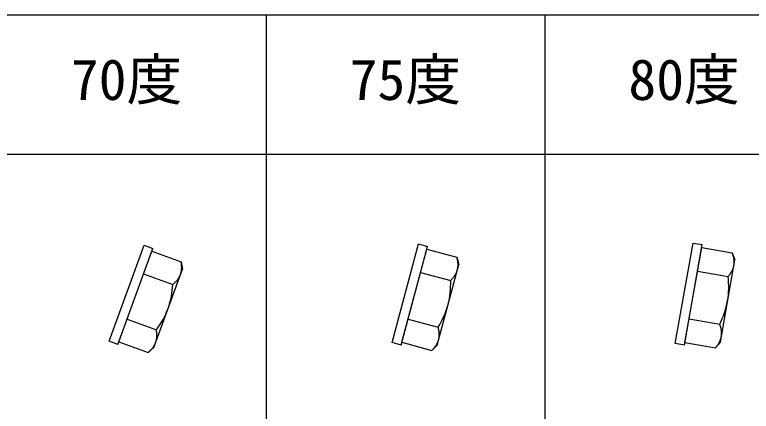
# Model space of a CAD drawing. Units: millimetres, scale not verified. Extents: x -1170 to 1170, y -780 to 835.
# Drawn here: x 581.8 to 898.9, y 609.2 to 780 of the extents above; entities that cross this region are included whole.
import ezdxf
from ezdxf.enums import TextEntityAlignment as Align

# ---------------------------------------------------------------- set-up
doc = ezdxf.new("R2010")
doc.units = ezdxf.units.MM
doc.header["$LTSCALE"] = 6
doc.layers.add('0-0_0', color=3, linetype='Continuous')
doc.layers.add('F-0', color=4, linetype='Continuous')
doc.styles.add('ＭＳ ゴシック', font='')
doc.styles.get('ＭＳ ゴシック').set_extended_font_data('MS Gothic')

msp = doc.modelspace()

# ---------------------------------------------------------------- linework, layer by layer
at = {"layer": '0-0_0'}
for p, q in [((626.234, 637.959), (641.283, 679.305)), ((637.524, 680.673), (641.283, 679.305)), ((748.17, 637.714), (759.558, 680.215)), ((748.484, 638.889), (759.243, 679.041)), ((755.694, 681.25), (759.558, 680.215)), ((759.243, 679.041), (772.179, 675.574)), ((870.119, 637.64), (877.759, 680.971)), ((870.33, 638.837), (877.548, 679.774)), ((873.82, 681.666), (877.759, 680.971)), ((877.548, 679.774), (890.737, 677.448)), ((626.65, 639.101), (640.867, 678.162)), ((640.867, 678.162), (653.452, 673.582)), ((772.179, 675.574), (773.011, 672.469)), ((890.737, 677.448), (891.837, 674.427)), ((653.452, 673.582), (654.011, 670.416)), ((763.694, 637.696), (773.011, 672.469)), ((885.586, 638.974), (891.837, 674.427)), ((641.698, 636.587), (654.011, 670.416)), ((875.744, 669.54), (888.932, 667.214)), ((637.313, 668.397), (649.897, 663.817)), ((756.553, 669.003), (769.489, 665.537)), ((630.204, 648.867), (642.789, 644.286)), ((751.174, 648.927), (764.11, 645.461)), ((872.135, 649.071), (885.323, 646.746)), ((626.65, 639.101), (639.235, 634.521)), ((748.484, 638.889), (761.42, 635.423)), ((761.42, 635.423), (763.694, 637.696)), ((870.33, 638.837), (883.519, 636.512)), ((883.519, 636.512), (885.586, 638.974)), ((639.235, 634.521), (641.698, 636.587))]:
    msp.add_line(p, q, dxfattribs=at)
for points in [[(626.234, 637.959), (622.476, 639.327), (637.524, 680.673)], [(748.17, 637.714), (744.306, 638.75), (755.694, 681.25)], [(870.119, 637.64), (866.18, 638.334), (873.82, 681.666)], [(772.592, 673.476), (772.546, 673.822), (772.492, 674.17), (772.426, 674.52), (772.352, 674.87), (772.271, 675.223), (772.179, 675.574)], [(888.932, 667.214), (889.183, 667.519), (889.424, 667.826), (889.655, 668.136), (889.875, 668.451), (890.084, 668.77), (890.283, 669.09), (890.467, 669.413), (890.555, 669.576), (890.639, 669.74), (890.774, 670.023), (890.899, 670.305), (890.959, 670.447), (891.014, 670.59), (891.066, 670.733), (891.118, 670.878), (891.209, 671.167), (891.251, 671.314), (891.289, 671.459), (891.328, 671.607), (891.359, 671.754), (891.39, 671.903), (891.418, 672.052), (891.445, 672.216), (891.47, 672.38), (891.489, 672.543), (891.506, 672.709), (891.518, 672.873), (891.529, 673.038), (891.536, 673.203), (891.539, 673.369), (891.538, 673.536), (891.535, 673.703), (891.528, 673.87), (891.518, 674.037), (891.505, 674.205), (891.489, 674.375), (891.447, 674.715), (891.395, 675.053), (891.331, 675.394)], [(891.331, 675.394), (891.255, 675.734), (891.171, 676.076), (891.075, 676.42), (890.971, 676.761), (890.859, 677.106), (890.737, 677.448)], [(653.68, 671.456), (653.664, 671.804), (653.641, 672.155), (653.607, 672.511), (653.563, 672.865), (653.513, 673.224), (653.452, 673.582)], [(769.489, 665.537), (769.765, 665.819), (770.032, 666.103), (770.29, 666.392), (770.536, 666.687), (770.772, 666.986), (770.998, 667.288), (771.21, 667.593), (771.312, 667.748), (771.409, 667.904), (771.569, 668.174), (771.718, 668.445), (771.789, 668.581), (771.857, 668.718), (771.921, 668.856), (771.986, 668.996), (772.102, 669.276), (772.157, 669.418), (772.207, 669.56), (772.258, 669.704), (772.303, 669.847), (772.346, 669.993), (772.387, 670.139), (772.428, 670.3), (772.467, 670.462), (772.5, 670.623), (772.531, 670.786), (772.558, 670.949), (772.583, 671.112), (772.605, 671.276), (772.622, 671.441), (772.635, 671.607), (772.647, 671.774), (772.655, 671.941), (772.66, 672.108), (772.662, 672.277), (772.66, 672.447), (772.648, 672.79), (772.626, 673.132), (772.592, 673.476)], [(649.897, 663.817), (650.197, 664.074), (650.488, 664.334), (650.77, 664.6), (651.041, 664.871), (651.302, 665.149), (651.553, 665.43), (651.791, 665.716), (651.906, 665.861), (652.017, 666.008), (652.199, 666.263), (652.371, 666.52), (652.454, 666.649), (652.534, 666.78), (652.61, 666.912), (652.686, 667.046), (652.826, 667.314), (652.893, 667.451), (652.956, 667.588), (653.019, 667.727), (653.076, 667.866), (653.132, 668.007), (653.186, 668.15), (653.24, 668.306), (653.293, 668.464), (653.34, 668.621), (653.386, 668.781), (653.427, 668.941), (653.466, 669.101), (653.501, 669.263), (653.533, 669.426), (653.561, 669.59), (653.587, 669.755), (653.609, 669.922), (653.629, 670.087), (653.645, 670.255), (653.658, 670.425), (653.677, 670.767), (653.684, 671.11), (653.68, 671.456)], [(643.02, 641.986), (643.008, 642.363), (642.987, 642.743), (642.954, 643.126), (642.909, 643.511), (642.854, 643.897), (642.789, 644.286)], [(764.541, 643.19), (764.496, 643.564), (764.442, 643.941), (764.375, 644.319), (764.297, 644.698), (764.208, 645.078), (764.11, 645.461)], [(883.519, 636.512), (883.751, 636.792), (883.974, 637.077), (884.189, 637.362), (884.396, 637.653), (884.592, 637.945), (884.78, 638.239), (884.956, 638.537), (885.121, 638.837), (885.276, 639.142), (885.35, 639.296), (885.42, 639.45), (885.485, 639.603), (885.549, 639.758), (885.609, 639.914), (885.667, 640.071), (885.721, 640.228), (885.772, 640.385), (885.818, 640.544), (885.862, 640.702), (885.903, 640.864), (885.941, 641.024), (885.974, 641.186), (886.005, 641.35), (886.029, 641.5), (886.051, 641.65), (886.072, 641.799), (886.086, 641.95), (886.1, 642.1), (886.111, 642.253), (886.124, 642.555), (886.124, 642.709), (886.125, 642.862), (886.121, 643.014), (886.114, 643.168), (886.093, 643.476), (886.063, 643.788), (886.04, 643.971), (886.014, 644.155), (885.95, 644.521)], [(885.95, 644.521), (885.873, 644.89), (885.786, 645.261), (885.687, 645.632), (885.576, 646.003), (885.455, 646.373), (885.323, 646.746)], [(639.235, 634.521), (639.512, 634.756), (639.781, 634.999), (640.042, 635.242), (640.297, 635.492), (640.54, 635.746), (640.776, 636.003), (641.002, 636.266), (641.216, 636.533), (641.422, 636.807), (641.522, 636.945), (641.617, 637.085), (641.708, 637.224), (641.798, 637.366), (641.884, 637.509), (641.969, 637.653), (642.049, 637.798), (642.126, 637.945), (642.199, 638.093), (642.27, 638.241), (642.338, 638.393), (642.404, 638.544), (642.464, 638.698), (642.523, 638.854), (642.573, 638.997), (642.621, 639.141), (642.667, 639.284), (642.707, 639.431), (642.747, 639.576), (642.784, 639.725), (642.849, 640.02), (642.877, 640.172), (642.904, 640.322), (642.927, 640.473), (642.946, 640.626), (642.979, 640.933), (643.004, 641.245), (643.013, 641.429), (643.019, 641.614), (643.02, 641.986)], [(761.42, 635.423), (761.676, 635.681), (761.923, 635.947), (762.162, 636.212), (762.394, 636.483), (762.614, 636.757), (762.827, 637.034), (763.029, 637.315), (763.219, 637.599), (763.4, 637.89), (763.487, 638.037), (763.57, 638.184), (763.649, 638.331), (763.726, 638.48), (763.799, 638.63), (763.871, 638.781), (763.938, 638.933), (764.002, 639.085), (764.062, 639.239), (764.12, 639.393), (764.174, 639.551), (764.226, 639.706), (764.273, 639.866), (764.318, 640.026), (764.356, 640.173), (764.391, 640.321), (764.424, 640.467), (764.452, 640.617), (764.479, 640.765), (764.503, 640.916), (764.542, 641.216), (764.556, 641.37), (764.57, 641.521), (764.58, 641.674), (764.586, 641.828), (764.592, 642.137), (764.589, 642.45), (764.582, 642.634), (764.572, 642.819), (764.541, 643.19)]]:
    msp.add_lwpolyline(points, dxfattribs=at)
for centre, start, end in [((852.137, 662.729), 350.639, 6.949), ((612.882, 665.79), 340.639, 356.949), ((732.442, 664.276), 345.639, 1.949), ((852.28, 663.545), 333.051, 349.361), ((613.165, 666.568), 323.051, 339.361), ((732.657, 665.076), 328.051, 344.361)]:
    msp.add_arc(centre, 37.068, start, end, dxfattribs=at)
at = {"layer": 'F-0'}
for p, q in [((690, 780), (690, -780)), ((810, 780), (810, -780))]:
    msp.add_line(p, q, dxfattribs=at)
at = {"layer": 'F-0', "color": 6}
msp.add_line((-1170, 720), (1170, 720), dxfattribs=at)
msp.add_lwpolyline([(-1170, 780), (1170, 780), (1170, -780)], dxfattribs=at)

# ---------------------------------------------------------------- texts
at = {"layer": 'F-0', "color": 7, "style": 'ＭＳ ゴシック'}
for s, p in [('70度', (606, 738)), ('75度', (726, 738)), ('80度', (846, 738))]:
    msp.add_text(s, height=17.6, dxfattribs=at).set_placement(p, align=Align.BOTTOM_LEFT)

doc.saveas('drawing.dxf')
